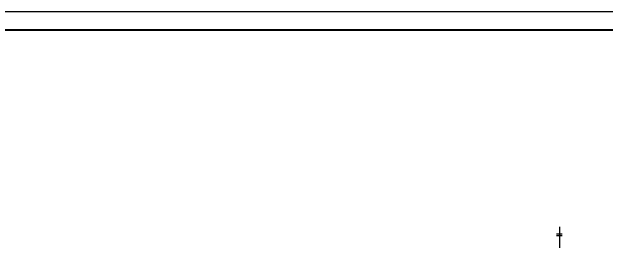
# Model space of a CAD drawing. Extents: x -668857 to 185752, y -270966 to 286822.
# Drawn here: x -93242 to -60532, y 75476 to 88100 of the extents above; entities that cross this region are included whole.
import ezdxf

# ---------------------------------------------------------------- set-up
doc = ezdxf.new("R2010")
doc.units = 0
doc.header["$LTSCALE"] = 1000
doc.linetypes.add('CENTER', pattern=[8, 5, -1, 1, -1])
doc.layers.get('0').update_dxf_attribs({"linetype": 'CONTINUOUS'})
doc.layers.add('-TK', color=7, linetype='CONTINUOUS')
doc.layers.add('THIN', color=7, linetype='CONTINUOUS')

# ---------------------------------------------------------------- blocks, each defined once
blk = doc.blocks.new('A1')
blk.add_lwpolyline([(0, 59400), (0, 0), (84100, 0), (84100, 59400)], close=True)
at = {"const_width": 100}
blk.add_lwpolyline([(2500, 58400), (2500, 1000), (83100, 1000), (83100, 58400)], close=True, dxfattribs=at)

msp = doc.modelspace()

# ---------------------------------------------------------------- linework, layer by layer
at = {"layer": 'THIN', "linetype": 'CENTER'}
msp.add_line((-63105.51, 76268.91), (-63105.51, 52401.98), dxfattribs=at)
at = {"layer": 'THIN'}
for p, q in [((-62955.51, 75865.67), (-63255.51, 75865.67)), ((-62955.51, 75765.67), (-63255.51, 75765.67))]:
    msp.add_line(p, q, dxfattribs=at)

# ---------------------------------------------------------------- block references
at = {"layer": '-TK'}
msp.add_blockref('A1', (-104047.8, 28699.67), dxfattribs=at)

doc.saveas('drawing.dxf')
